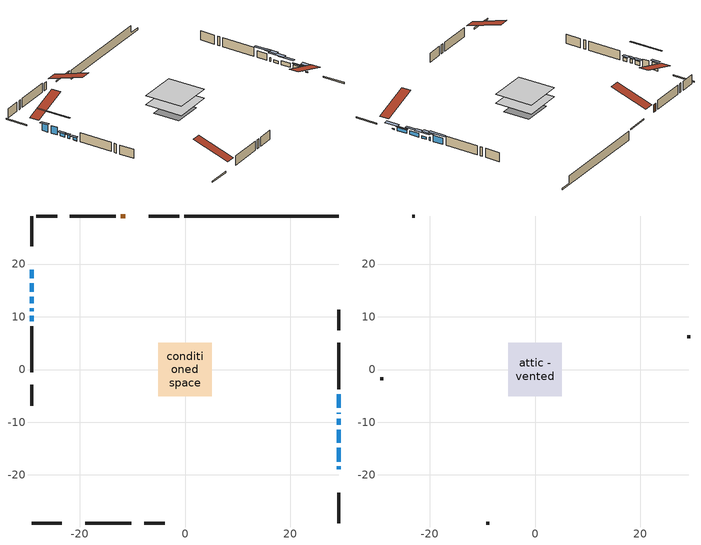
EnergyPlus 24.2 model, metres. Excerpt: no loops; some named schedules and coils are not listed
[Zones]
conditioned space
 floor outside (Floor1 construction): -3.36,-3.36 -3.36,3.36 3.36,3.36 3.36,-3.36 z1.53
 floor adiabatic (AdiabaticFloorConstruction): -5.04,-5.04 -5.04,5.04 5.04,5.04 5.04,-5.04 z1.53
 floor foundation (Slab1 construction): -3.81,-3.51 -3.81,3.51 3.81,3.51 3.81,-3.51 z-0.91
 wall outside (RimJoist1 construction): -1.09,29.1 -6.87,29.1 / -29.1,-29.1 -23.32,-29.1 / -29.1,29.1 -29.1,23.32 / 29.1,-29.1 29.1,-23.32 z1.53:1.83
 wall outside (AdiabaticWallConstruction 1): -11.29,29.1 -12.18,29.1 z1.53:3.56
 wall outside (AdiabaticWallConstruction): 29.1,-18.9 29.1,-18.38 z1.53:1.74; -29.1,18.9 -29.1,17.27 / -29.1,16.34 -29.1,14.72 z1.53:3.56; 29.1,-17.46 29.1,-14.81 / -29.1,10.15 -29.1,9.14 z1.53:2.45; 29.1,-13.89 29.1,-11.45 / -29.1,13.79 -29.1,12.57 / -29.1,11.64 -29.1,11.08 z1.53:2.57; 29.1,-10.52 29.1,-9.32 z1.53:2.14; 29.1,-8.4 29.1,-8.22 z1.53:2.42; 29.1,-7.29 29.1,-4.64 z1.53:3.21
 wall outside (Wall1 construction): -13.11,29.1 -21.86,29.1 / -18.9,-29.1 -10.14,-29.1 / -29.1,8.21 -29.1,-0.54 / 29.1,-3.72 29.1,5.03 z1.53:3.97
 wall outside (Wall3 construction): -24.24,29.1 -28.17,29.1 / -7.76,-29.1 -3.83,-29.1 / -29.1,-2.92 -29.1,-6.85 / 29.1,7.41 29.1,11.34 z1.53:3.97
 wall foundation (FoundationWall1 construction): -0.16,29.1,-0.91 -0.16,29.1,1.53 26.17,29.1,1.53 26.17,29.1,-0.42 29.1,29.1,-0.42 29.1,29.1,-0.91
 window (WindowConstruction 8): 29.1,-18.9 29.1,-18.39 z1.53:1.73
 window (WindowConstruction 7): -29.1,18.9 -29.1,17.27 z1.53:3.56
 window (WindowConstruction 9): 29.1,-17.46 29.1,-14.81 z1.53:2.44
 window (WindowConstruction 10): -29.1,16.34 -29.1,14.72 z1.53:3.56
 window (WindowConstruction): 29.1,-13.89 29.1,-11.45 z1.53:2.57
 window (WindowConstruction 1): 29.1,-10.52 29.1,-9.32 z1.53:2.14
 window (WindowConstruction 2): 29.1,-8.39 29.1,-8.22 z1.53:2.42
 window (WindowConstruction 3): 29.1,-7.29 29.1,-4.65 z1.53:3.21
 window (WindowConstruction 4): -29.1,13.79 -29.1,12.57 z1.53:2.57
 window (WindowConstruction 5): -29.1,11.64 -29.1,11.08 z1.53:2.57
 window (WindowConstruction 6): -29.1,10.15 -29.1,9.14 z1.53:2.44
 door (Door): -11.29,29.1 -12.18,29.1 z1.53:3.56
 ceiling adiabatic (AdiabaticFloorConstruction): 5.04,-5.04 5.04,5.04 -5.04,5.04 -5.04,-5.04 z1.53
attic - vented
 floor to conditioned space (Floor2 construction Reversed): -5.04,-5.04 -5.04,5.04 5.04,5.04 5.04,-5.04 z3.97
 wall outside (Wall2 construction): -22.79,29.1 -23.31,29.1 / -9.22,-29.1 -8.69,-29.1 / -29.1,-1.47 -29.1,-1.99 / 29.1,5.96 29.1,6.49 z1.53:3.97
 roof outside (Roof1 construction): -10.37,29.1,3.97 -10.37,19.36,7.22 -7.8,19.36,7.22 -7.8,29.1,3.97; -19.82,-29.1,3.97 -19.82,-19.36,7.22 -22.39,-19.36,7.22 -22.39,-29.1,3.97; -29.1,19.82,3.97 -19.36,19.82,7.22 -19.36,22.39,7.22 -29.1,22.39,3.97; 29.1,-19.82,3.97 19.36,-19.82,7.22 19.36,-22.39,7.22 29.1,-22.39,3.97
shading: 29.1,-16.86 29.1,-20.42 30.01,-20.42 30.01,-16.86 z3.26; -29.1,16.97 -29.1,19.19 -29.71,19.19 -29.71,16.97 z3.86; 29.1,-14.52 29.1,-17.76 29.4,-17.76 29.4,-14.52 z2.74; -29.1,11.06 -29.1,20 -29.4,20 -29.4,11.06 z7.22; 29.1,-10.54 29.1,-14.8 29.71,-14.8 29.71,-10.54 z3.48; 29.1,-7.8 29.1,-12.04 30.01,-12.04 30.01,-7.8 z3.66; 29.1,-6.7 29.1,-9.91 30.01,-9.91 30.01,-6.7 z3.94; 29.1,-3.73 29.1,-8.2 29.71,-8.2 29.71,-3.73 z4.12; -29.1,12.27 -29.1,14.09 -29.71,14.09 -29.71,12.27 z2.87; -29.1,10.78 -29.1,11.94 -29.71,11.94 -29.71,10.78 z2.87; -29.1,8.84 -29.1,10.45 -29.71,10.45 -29.71,8.84 z2.74
[Building]
Building 1: Terrain=Suburbs
[Site:Location]
Halifax Intl AP_NS: Latitude {deg}=44.88; Longitude {deg}=-63.51; Time Zone {hr}=-4; Elevation {m}=145; Keep Site Location Information=Yes
[Site:GroundTemperature:Shallow]
3.15511, 1.33576, 1.19006, 2.05344, 5.51939, 8.9692, 11.96, 13.8546, 14.0156, 12.4746, 9.56009, 6.2161
[Site:WaterMainsTemperature]
Calculation Method=Schedule; Temperature Schedule=mains temperature schedule
[Material] Roughness=Rough; Thermal Absorptance=0.9
Name | Thickness {m} | Conductivity {W/m-K} | Density {kg/m3} | Specific Heat {J/kg-K} | Solar Absorptance | Visible Absorptance
asphalt or fiberglass shingles | 0.00635 | 0.162714 | 1121.4 | 1465.45 | 0.4 | 0.4
ceiling loosefill ins | 0.254 | 0.0480833 | 16.02 | 1046.75 | 0.7 | 0.7
ceiling stud and cavity | 0.1397 | 0.219769 | 65.682 | 1177.47 | 0.7 | 0.7
concrete 4.0 in. | 0.1016 | 1.803125 | 2242.8 | 837.4 | 0.7 | 0.7
concrete 8.0 in. | 0.2032 | 1.803125 | 2242.8 | 837.4 | 0.7 | 0.7
door material | 0.04445 | 0.053851 | 512.64 | 1214.23 | 0.7 | 0.7
floor covering | 0.0127 | 0.0433444 | 54.468 | 1339.84 | 0.6 | 0.6
floor rigid ins; rim joist rigid ins; wall rigid ins | 0.051816 | 0.029427 | 32.04 | 1214.23 | 0.7 | 0.7
floor rigid ins 1; wall rigid ins 1 | 0.512978 | 0.029427 | 32.04 | 1214.23 | 0.7 | 0.7
floor stud and cavity | 0.1397 | 0.0908587 | 92.3553 | 1139.71 | 0.7 | 0.7
floor stud and cavity 1 | 0.1397 | 1.75129 | 37.0049 | 1207.88 | 0.7 | 0.7
furniture material conditioned space 1 | 0.1524 | 0.115458 | 640.8 | 1214.23 | 0.6 | 0.6
gypsum board | 0.0127 | 0.160291 | 801 | 837.4 | 0.6 | 0.6
osb sheathing 0.5 in. | 0.0127 | 0.115458 | 512.64 | 1214.23 | 0.7 | 0.7
osb sheathing 0.75 in. | 0.01905 | 0.115458 | 512.64 | 1214.23 | 0.7 | 0.7
osb sheathing 2.0 in. | 0.0508 | 0.115458 | 512.64 | 1214.23 | 0.7 | 0.7
rim joist stud and cavity | 0.0508 | 0.0392208 | 125.044 | 1163.47 | 0.6 | 0.6
wall stud and cavity | 0.1397 | 0.195417 | 139.0536 | 1170.24 | 0.7 | 0.7
wall stud and cavity 1 | 0.0889 | 6.9971 | 50.32683 | 1063.81 | 0.6 | 0.6
wall stud and cavity 2 | 0.1397 | 0.234034 | 139.0536 | 1170.24 | 0.7 | 0.7
wall stud and cavity 3 | 0.0889 | 0.380278 | 52.3479 | 1209.89 | 0.7 | 0.7
wall stud and cavity 4 | 0.0889 | 0.391764 | 83.0341 | 1211.67 | 0.7 | 0.7
wood siding | 0.0254 | 0.102417 | 544.68 | 1172.36 | 0.4 | 0.4
wood siding 1 | 0.00254 | 0.102417 | 544.68 | 1172.36 | 0.4 | 0.4
wood siding 2; wood siding 3; wood siding 4 | 0.0254 | 0.102417 | 544.68 | 1172.36 | 0.7 | 0.7
[WindowMaterial:SimpleGlazingSystem]
Name | U-Factor {W/m2-K} | Solar Heat Gain Coefficient
WindowMaterial | 2.99117 | 0.55
WindowMaterial 1 | 2.96903 | 0.62
WindowMaterial 2 | 3.10246 | 0.39
WindowMaterial 3 | 2.915653 | 0.65
WindowMaterial 4 | 2.94348 | 0.59
WindowMaterial 5 | 3.00026 | 0.5
WindowMaterial 6 | 2.961077 | 0.56
WindowMaterial 7 | 2.93212 | 0.63
WindowMaterial 8 | 3.10927 | 0.4
WindowMaterial 9 | 2.94859 | 0.6
[Construction]
AdiabaticFloorConstruction: floor stud and cavity 1, floor rigid ins 1, osb sheathing 0.75 in., floor covering
AdiabaticWallConstruction: wood siding 3, wall rigid ins 1, wall stud and cavity 3, gypsum board
AdiabaticWallConstruction 1: wood siding 4, wall rigid ins 1, wall stud and cavity 3, gypsum board
Door: door material
Floor1 construction: floor stud and cavity, floor rigid ins, osb sheathing 0.75 in., floor covering
Floor2 construction Reversed: gypsum board, ceiling stud and cavity, ceiling loosefill ins
FoundationWall1 construction: concrete 8.0 in.
furniture construction conditioned space 1: furniture material conditioned space 1
PartitionWallConstruction: gypsum board, wall stud and cavity 4, gypsum board
RimJoist1 construction: wood siding 2, rim joist rigid ins, osb sheathing 2.0 in., rim joist stud and cavity
Roof1 construction: asphalt or fiberglass shingles
Slab1 construction: concrete 4.0 in.
Wall1 construction: wood siding, wall rigid ins, osb sheathing 0.5 in., wall stud and cavity, gypsum board
Wall2 construction: wood siding 1, wall stud and cavity 1
Wall3 construction: wood siding, wall rigid ins, osb sheathing 0.5 in., wall stud and cavity 2, gypsum board
WindowConstruction: WindowMaterial
WindowConstruction 1: WindowMaterial 1
WindowConstruction 10; WindowConstruction 7: WindowMaterial 7
WindowConstruction 2: WindowMaterial 2
WindowConstruction 3: WindowMaterial 3
WindowConstruction 4: WindowMaterial 4
WindowConstruction 5: WindowMaterial 5
WindowConstruction 6: WindowMaterial 6
WindowConstruction 8: WindowMaterial 8
WindowConstruction 9: WindowMaterial 9
[Zone] Multiplier=1; Part of Total Floor Area=Yes
Name | Volume {m3}
attic - vented | 53.8551
conditioned space | 390.7
[Space]
Name | Zone | Volume {m3}
attic - vented 1 | attic - vented | 53.8551
conditioned space 1 | conditioned space | 390.7
[ZoneInfiltration:EffectiveLeakageArea]
infil attic - vented 1: Zone or Space=attic - vented 1; Schedule=Always On Discrete; Effective Air Leakage Area {cm2}=3634.03; Stack Coefficient=0.000395409; Wind Coefficient=1.34352e-05
[ZoneMixing]
whole house fan mix: Zone or Space=attic - vented; Schedule=Always On Continuous; Design Flow Rate Calculation Method=Flow/Zone; Design Flow Rate {m3/s}=0; Source Zone or Space=conditioned space
[SurfaceProperty:ExposedFoundationPerimeter]
Slab1: Exposed Perimeter Calculation Method=TotalExposedPerimeter; Total Exposed Perimeter {m}=29.261
[InternalMass] Zone or ZoneList=conditioned space; Space or SpaceList=conditioned space 1
Name | Construction | Surface Area {m2}
furniture mass conditioned space 1 | furniture construction conditioned space 1 | 80.0281
partition wall mass | PartitionWallConstruction | 200.07
[Lights]
interior lighting: Zone or ZoneList or Space or SpaceList=conditioned space 1; Schedule=interior lighting schedule; Design Level Calculation Method=LightingLevel; Lighting Level {W}=343.2; Return Air Fraction=0; Fraction Radiant=0.6; Fraction Visible=0.2; Fraction Replaceable=1
[People]
occupants: Zone or ZoneList or Space or SpaceList=conditioned space 1; Number of People Schedule=occupants schedule; Number of People Calculation Method=People; Number of People=3; Fraction Radiant=0.314171; Sensible Heat Fraction=0.56303; Activity Level Schedule=occupants activity schedule; Carbon Dioxide Generation Rate {m3/s-W}=0; Enable ASHRAE 55 Comfort Warnings=No; Mean Radiant Temperature Calculation Type=EnclosureAveraged
[ElectricEquipment] Zone or ZoneList or Space or SpaceList=conditioned space 1; Design Level Calculation Method=EquipmentLevel
Name | Schedule | Design Level {W} | Fraction Latent | Fraction Radiant | Fraction Lost
clothes dryer | clothes dryer schedule | 140.772 | 0.015 | 0.081 | 0.85
clothes washer | clothes washer schedule | 32.1985 | 0.03 | 0.162 | 0.7
cooking range | cooking range schedule | 215.147 | 0.08 | 0.432 | 0.2
dishwasher | dishwasher schedule | 66.8632 | 0.3 | 0.18 | 0.4
fridge | fridge schedule | 72.9452 | 0 | 0.6 | 0
mech vent bath fan 0 | mech vent bath fan 0 schedule | 50.2 | 0 | 0 | 1
mech vent house fan | mech vent house fan schedule | 19.9167 | 0 | 0 | 0.5
mech vent house fan cfis | mech vent house fan cfis schedule | 0 | 0 | 0 | 0
misc plug loads | misc plug loads schedule | 494.7 | 0.045 | 0.513 | 0.1
whole house fan | Always On Discrete | 0 | 0 | 0 | 1
[OtherEquipment] Zone or ZoneList or Space or SpaceList=conditioned space 1; Design Level Calculation Method=EquipmentLevel
Name | Fuel Type | Schedule | Design Level {W} | Fraction Latent | Fraction Radiant | Fraction Lost
clothes dryer 1 | Electricity | clothes dryer schedule | 0 | 0.015 | 0.081 | 0.85
cooking range 1 | Electricity | cooking range schedule | 0 | 0.08 | 0.432 | 0.2
general water use latent | None | general water use schedule | 62.594 | 1 | 0 | 0
general water use sensible | None | general water use schedule | -61.6891 | 0 | 0.6 | 0
mech vent house fan latent load | None | Always On Discrete | 0 | 1 | 0 | 0
mech vent house fan sensible load | None | Always On Discrete | 0 | 0 | 0 | 0
water heater energy adjustment1 | Electricity | Always On Discrete | 0.01 | 0 | 0 | 1
[ZoneInfiltration:DesignFlowRate] Zone or ZoneList or Space or SpaceList=conditioned space 1; Schedule=Always On Discrete; Design Flow Rate Calculation Method=Flow/Zone; Design Flow Rate {m3/s}=0
infil flow; natural vent flow; whole house fan flow
[ZoneControl:Thermostat]
conditioned space Thermostat: Zone or ZoneList=conditioned space; Control Type Schedule=conditioned space Thermostat Schedule; Control 1=conditioned space temperature setpoint; Temperature Difference Between Cutout And Setpoint {deltaC}=0
[ThermostatSetpoint:DualSetpoint]
conditioned space temperature setpoint: Heating Setpoint Temperature Schedule=heating setpoint; Cooling Setpoint Temperature Schedule=cooling setpoint
[AirLoopHVAC:UnitarySystem] Control Type=Load; Controlling Zone or Thermostat Location=conditioned space; Dehumidification Control Type=None; Availability Schedule=Always On Discrete; Fan Placement=BlowThrough; DX Heating Coil Sizing Ratio=1; Use DOAS DX Cooling Coil=No; Minimum Supply Air Temperature {C}=2; Latent Load Control=SensibleOnlyLoadControl; Cooling Supply Air Flow Rate Method=None; Heating Supply Air Flow Rate Method=SupplyAirFlowRate; Heating Supply Air Flow Rate {m3/s}=0.00141584; No Load Supply Air Flow Rate Method=SupplyAirFlowRate; No Load Supply Air Flow Rate {m3/s}=0; No Load Supply Air Flow Rate Control Set To Low Speed=Yes; Maximum Supply Air Temperature {C}=48.8889; Maximum Outdoor Dry-Bulb Temperature for Supplemental Heater Operation {C}=21; Ancillary On-Cycle Electric Power {W}=0; Ancillary Off-Cycle Electric Power {W}=0
Name | Supply Fan | Supply Air Fan Operating Mode Schedule | Heating Coil
unit heater unitary system | unit heater supply fan | unit heater auto fan schedule | unit heater htg coil
unit heater unitary system 1 | unit heater supply fan 1 | unit heater auto fan schedule 1 | unit heater htg coil 1
[Zone equipment]
conditioned space: electric baseboard, unit heater unitary system, unit heater unitary system 1
[Foundation:Kiva]
Foundation Kiva 1: Initial Indoor Air Temperature {C}=18; Wall Height Above Grade {m}=1.52997; Wall Depth Below Slab {m}=0.2032
[Foundation:Kiva:Settings]
Soil Conductivity {W/m-K}=0.849921; Soil Density {kg/m3}=1842.3; Soil Specific Heat {J/kg-K}=418.7; Ground Solar Absorptivity=0.9; Ground Thermal Absorptivity=0.9; Ground Surface Roughness {m}=0.03; Far-Field Width {m}=40; Deep-Ground Boundary Condition=ZeroFlux; Deep-Ground Depth {m}=40; Minimum Cell Dimension {m}=0.2; Maximum Cell Growth Coefficient=3; Simulation Timestep=Timestep
[Exterior:Lights]
exterior lighting: Schedule=exterior lighting schedule; Design Level {W}=75.6
[EnergyManagementSystem:Sensor] Output:Variable or Output:Meter Index Key=conditioned space
Name | Output:Variable or Output:Meter
conditioned_space_clg_unmet_s | Zone Cooling Setpoint Not Met Time
conditioned_space_htg_unmet_s | Zone Heating Setpoint Not Met Time
fridge_tin_s; tin_s; tin_s_1 | Zone Mean Air Temperature
tout_s | Zone Outdoor Air Drybulb Temperature
win_s | Zone Air Humidity Ratio
[Schedule:Constant]
Name | Hourly Value
Always On Continuous; mech vent house fan schedule; mech vent house fan cfis schedule; Always On Discrete | 1
occupants activity schedule | 117.228
fridge schedule; unit heater auto fan schedule; unit heater auto fan schedule 1 | 0
[Schedule:Week:Daily]
interior lighting schedule Week Rule - Jan1-Jan27: interior lighting schedule day, interior lighting schedule day, interior lighting schedule day, interior lighting schedule day, interior lighting schedule day, interior lighting schedule day, interior lighting schedule day, interior lighting schedule default day, interior lighting schedule default day, interior lighting schedule default day, interior lighting schedule default day, interior lighting schedule default day
interior lighting schedule Week Rule - Jan28-Feb3: interior lighting schedule day, interior lighting schedule day, interior lighting schedule day, interior lighting schedule day, interior lighting schedule day 1, interior lighting schedule day 1, interior lighting schedule day 1, interior lighting schedule default day, interior lighting schedule default day, interior lighting schedule default day, interior lighting schedule default day, interior lighting schedule default day
interior lighting schedule Week Rule - Feb4-Feb24: interior lighting schedule day 1, interior lighting schedule day 1, interior lighting schedule day 1, interior lighting schedule day 1, interior lighting schedule day 1, interior lighting schedule day 1, interior lighting schedule day 1, interior lighting schedule default day, interior lighting schedule default day, interior lighting schedule default day, interior lighting schedule default day, interior lighting schedule default day
interior lighting schedule Week Rule - Feb25-Mar3: interior lighting schedule day 1, interior lighting schedule day 1, interior lighting schedule day 1, interior lighting schedule day 1, interior lighting schedule day 2, interior lighting schedule day 2, interior lighting schedule day 2, interior lighting schedule default day, interior lighting schedule default day, interior lighting schedule default day, interior lighting schedule default day, interior lighting schedule default day
interior lighting schedule Week Rule - Mar4-Mar31: interior lighting schedule day 2, interior lighting schedule day 2, interior lighting schedule day 2, interior lighting schedule day 2, interior lighting schedule day 2, interior lighting schedule day 2, interior lighting schedule day 2, interior lighting schedule default day, interior lighting schedule default day, interior lighting schedule default day, interior lighting schedule default day, interior lighting schedule default day
interior lighting schedule Week Rule - Apr1-Apr28: interior lighting schedule day 3, interior lighting schedule day 3, interior lighting schedule day 3, interior lighting schedule day 3, interior lighting schedule day 3, interior lighting schedule day 3, interior lighting schedule day 3, interior lighting schedule default day, interior lighting schedule default day, interior lighting schedule default day, interior lighting schedule default day, interior lighting schedule default day
interior lighting schedule Week Rule - Apr29-May5: interior lighting schedule day 3, interior lighting schedule day 3, interior lighting schedule day 4, interior lighting schedule day 4, interior lighting schedule day 4, interior lighting schedule day 4, interior lighting schedule day 4, interior lighting schedule default day, interior lighting schedule default day, interior lighting schedule default day, interior lighting schedule default day, interior lighting schedule default day
interior lighting schedule Week Rule - May6-May26: interior lighting schedule day 4, interior lighting schedule day 4, interior lighting schedule day 4, interior lighting schedule day 4, interior lighting schedule day 4, interior lighting schedule day 4, interior lighting schedule day 4, interior lighting schedule default day, interior lighting schedule default day, interior lighting schedule default day, interior lighting schedule default day, interior lighting schedule default day
interior lighting schedule Week Rule - May27-Jun2: interior lighting schedule day 4, interior lighting schedule day 4, interior lighting schedule day 4, interior lighting schedule day 4, interior lighting schedule day 4, interior lighting schedule day 5, interior lighting schedule day 5, interior lighting schedule default day, interior lighting schedule default day, interior lighting schedule default day, interior lighting schedule default day, interior lighting schedule default day
interior lighting schedule Week Rule - Jun3-Jun30: interior lighting schedule day 5, interior lighting schedule day 5, interior lighting schedule day 5, interior lighting schedule day 5, interior lighting schedule day 5, interior lighting schedule day 5, interior lighting schedule day 5, interior lighting schedule default day, interior lighting schedule default day, interior lighting schedule default day, interior lighting schedule default day, interior lighting schedule default day
interior lighting schedule Week Rule - Jul1-Jul28: interior lighting schedule day 6, interior lighting schedule day 6, interior lighting schedule day 6, interior lighting schedule day 6, interior lighting schedule day 6, interior lighting schedule day 6, interior lighting schedule day 6, interior lighting schedule default day, interior lighting schedule default day, interior lighting schedule default day, interior lighting schedule default day, interior lighting schedule default day
interior lighting schedule Week Rule - Jul29-Aug4: interior lighting schedule day 6, interior lighting schedule day 6, interior lighting schedule day 6, interior lighting schedule day 7, interior lighting schedule day 7, interior lighting schedule day 7, interior lighting schedule day 7, interior lighting schedule default day, interior lighting schedule default day, interior lighting schedule default day, interior lighting schedule default day, interior lighting schedule default day
interior lighting schedule Week Rule - Aug5-Aug25: interior lighting schedule day 7, interior lighting schedule day 7, interior lighting schedule day 7, interior lighting schedule day 7, interior lighting schedule day 7, interior lighting schedule day 7, interior lighting schedule day 7, interior lighting schedule default day, interior lighting schedule default day, interior lighting schedule default day, interior lighting schedule default day, interior lighting schedule default day
interior lighting schedule Week Rule - Aug26-Sep1: interior lighting schedule day 7, interior lighting schedule day 7, interior lighting schedule day 7, interior lighting schedule day 7, interior lighting schedule day 7, interior lighting schedule day 7, interior lighting schedule day 8, interior lighting schedule default day, interior lighting schedule default day, interior lighting schedule default day, interior lighting schedule default day, interior lighting schedule default day
interior lighting schedule Week Rule - Sep2-Sep29: interior lighting schedule day 8, interior lighting schedule day 8, interior lighting schedule day 8, interior lighting schedule day 8, interior lighting schedule day 8, interior lighting schedule day 8, interior lighting schedule day 8, interior lighting schedule default day, interior lighting schedule default day, interior lighting schedule default day, interior lighting schedule default day, interior lighting schedule default day
interior lighting schedule Week Rule - Sep30-Oct6: interior lighting schedule day 8, interior lighting schedule day 9, interior lighting schedule day 9, interior lighting schedule day 9, interior lighting schedule day 9, interior lighting schedule day 9, interior lighting schedule day 9, interior lighting schedule default day, interior lighting schedule default day, interior lighting schedule default day, interior lighting schedule default day, interior lighting schedule default day
interior lighting schedule Week Rule - Oct7-Oct27: interior lighting schedule day 9, interior lighting schedule day 9, interior lighting schedule day 9, interior lighting schedule day 9, interior lighting schedule day 9, interior lighting schedule day 9, interior lighting schedule day 9, interior lighting schedule default day, interior lighting schedule default day, interior lighting schedule default day, interior lighting schedule default day, interior lighting schedule default day
interior lighting schedule Week Rule - Oct28-Nov3: interior lighting schedule day 9, interior lighting schedule day 9, interior lighting schedule day 9, interior lighting schedule day 9, interior lighting schedule day 10, interior lighting schedule day 10, interior lighting schedule day 10, interior lighting schedule default day, interior lighting schedule default day, interior lighting schedule default day, interior lighting schedule default day, interior lighting schedule default day
interior lighting schedule Week Rule - Nov4-Nov24: interior lighting schedule day 10, interior lighting schedule day 10, interior lighting schedule day 10, interior lighting schedule day 10, interior lighting schedule day 10, interior lighting schedule day 10, interior lighting schedule day 10, interior lighting schedule default day, interior lighting schedule default day, interior lighting schedule default day, interior lighting schedule default day, interior lighting schedule default day
interior lighting schedule Week Rule - Nov25-Dec1: interior lighting schedule day 10, interior lighting schedule day 10, interior lighting schedule day 10, interior lighting schedule day 10, interior lighting schedule day 10, interior lighting schedule day 10, interior lighting schedule day 11, interior lighting schedule default day, interior lighting schedule default day, interior lighting schedule default day, interior lighting schedule default day, interior lighting schedule default day
interior lighting schedule Week Rule - Dec2-Dec31: interior lighting schedule day 11, interior lighting schedule day 11, interior lighting schedule day 11, interior lighting schedule day 11, interior lighting schedule day 11, interior lighting schedule day 11, interior lighting schedule day 11, interior lighting schedule default day, interior lighting schedule default day, interior lighting schedule default day, interior lighting schedule default day, interior lighting schedule default day
occupants schedule Week Rule - Jan1-Dec31: occupants schedule day, occupants schedule day, occupants schedule day, occupants schedule day, occupants schedule day, occupants schedule day, occupants schedule day, occupants schedule default day, occupants schedule default day, occupants schedule default day, occupants schedule default day, occupants schedule default day
clothes dryer schedule Week Rule - Jan1-Dec31: clothes dryer schedule day, clothes dryer schedule day, clothes dryer schedule day, clothes dryer schedule day, clothes dryer schedule day, clothes dryer schedule day, clothes dryer schedule day, clothes dryer schedule default day, clothes dryer schedule default day, clothes dryer schedule default day, clothes dryer schedule default day, clothes dryer schedule default day
clothes washer schedule Week Rule - Jan1-Dec31: clothes washer schedule day, clothes washer schedule day, clothes washer schedule day, clothes washer schedule day, clothes washer schedule day, clothes washer schedule day, clothes washer schedule day, clothes washer schedule default day, clothes washer schedule default day, clothes washer schedule default day, clothes washer schedule default day, clothes washer schedule default day
cooking range schedule Week Rule - Jan1-Dec31: cooking range schedule day, cooking range schedule day, cooking range schedule day, cooking range schedule day, cooking range schedule day, cooking range schedule day, cooking range schedule day, cooking range schedule default day, cooking range schedule default day, cooking range schedule default day, cooking range schedule default day, cooking range schedule default day
dishwasher schedule Week Rule - Jan1-Dec31: dishwasher schedule day, dishwasher schedule day, dishwasher schedule day, dishwasher schedule day, dishwasher schedule day, dishwasher schedule day, dishwasher schedule day, dishwasher schedule default day, dishwasher schedule default day, dishwasher schedule default day, dishwasher schedule default day, dishwasher schedule default day
mech vent bath fan 0 schedule Week Rule - Jan1-Dec31: mech vent bath fan 0 schedule day, mech vent bath fan 0 schedule day, mech vent bath fan 0 schedule day, mech vent bath fan 0 schedule day, mech vent bath fan 0 schedule day, mech vent bath fan 0 schedule day, mech vent bath fan 0 schedule day, mech vent bath fan 0 schedule default day, mech vent bath fan 0 schedule default day, mech vent bath fan 0 schedule default day, mech vent bath fan 0 schedule default day, mech vent bath fan 0 schedule default day
misc plug loads schedule Week Rule - Jan1-Dec31: misc plug loads schedule day, misc plug loads schedule day, misc plug loads schedule day, misc plug loads schedule day, misc plug loads schedule day, misc plug loads schedule day, misc plug loads schedule day, misc plug loads schedule default day, misc plug loads schedule default day, misc plug loads schedule default day, misc plug loads schedule default day, misc plug loads schedule default day
general water use schedule Week Rule - Jan1-Dec31: general water use schedule day, general water use schedule day, general water use schedule day, general water use schedule day, general water use schedule day, general water use schedule day, general water use schedule day, general water use schedule default day, general water use schedule default day, general water use schedule default day, general water use schedule default day, general water use schedule default day
exterior lighting schedule Week Rule - Jan1-Jan27: exterior lighting schedule day, exterior lighting schedule day, exterior lighting schedule day, exterior lighting schedule day, exterior lighting schedule day, exterior lighting schedule day, exterior lighting schedule day, exterior lighting schedule default day, exterior lighting schedule default day, exterior lighting schedule default day, exterior lighting schedule default day, exterior lighting schedule default day
exterior lighting schedule Week Rule - Jan28-Feb3: exterior lighting schedule day, exterior lighting schedule day, exterior lighting schedule day, exterior lighting schedule day, exterior lighting schedule day 1, exterior lighting schedule day 1, exterior lighting schedule day 1, exterior lighting schedule default day, exterior lighting schedule default day, exterior lighting schedule default day, exterior lighting schedule default day, exterior lighting schedule default day
exterior lighting schedule Week Rule - Feb4-Feb24: exterior lighting schedule day 1, exterior lighting schedule day 1, exterior lighting schedule day 1, exterior lighting schedule day 1, exterior lighting schedule day 1, exterior lighting schedule day 1, exterior lighting schedule day 1, exterior lighting schedule default day, exterior lighting schedule default day, exterior lighting schedule default day, exterior lighting schedule default day, exterior lighting schedule default day
exterior lighting schedule Week Rule - Feb25-Mar3: exterior lighting schedule day 1, exterior lighting schedule day 1, exterior lighting schedule day 1, exterior lighting schedule day 1, exterior lighting schedule day 2, exterior lighting schedule day 2, exterior lighting schedule day 2, exterior lighting schedule default day, exterior lighting schedule default day, exterior lighting schedule default day, exterior lighting schedule default day, exterior lighting schedule default day
exterior lighting schedule Week Rule - Mar4-Mar31: exterior lighting schedule day 2, exterior lighting schedule day 2, exterior lighting schedule day 2, exterior lighting schedule day 2, exterior lighting schedule day 2, exterior lighting schedule day 2, exterior lighting schedule day 2, exterior lighting schedule default day, exterior lighting schedule default day, exterior lighting schedule default day, exterior lighting schedule default day, exterior lighting schedule default day
exterior lighting schedule Week Rule - Apr1-Apr28: exterior lighting schedule day 3, exterior lighting schedule day 3, exterior lighting schedule day 3, exterior lighting schedule day 3, exterior lighting schedule day 3, exterior lighting schedule day 3, exterior lighting schedule day 3, exterior lighting schedule default day, exterior lighting schedule default day, exterior lighting schedule default day, exterior lighting schedule default day, exterior lighting schedule default day
exterior lighting schedule Week Rule - Apr29-May5: exterior lighting schedule day 3, exterior lighting schedule day 3, exterior lighting schedule day 4, exterior lighting schedule day 4, exterior lighting schedule day 4, exterior lighting schedule day 4, exterior lighting schedule day 4, exterior lighting schedule default day, exterior lighting schedule default day, exterior lighting schedule default day, exterior lighting schedule default day, exterior lighting schedule default day
exterior lighting schedule Week Rule - May6-May26: exterior lighting schedule day 4, exterior lighting schedule day 4, exterior lighting schedule day 4, exterior lighting schedule day 4, exterior lighting schedule day 4, exterior lighting schedule day 4, exterior lighting schedule day 4, exterior lighting schedule default day, exterior lighting schedule default day, exterior lighting schedule default day, exterior lighting schedule default day, exterior lighting schedule default day
exterior lighting schedule Week Rule - May27-Jun2: exterior lighting schedule day 4, exterior lighting schedule day 4, exterior lighting schedule day 4, exterior lighting schedule day 4, exterior lighting schedule day 4, exterior lighting schedule day 5, exterior lighting schedule day 5, exterior lighting schedule default day, exterior lighting schedule default day, exterior lighting schedule default day, exterior lighting schedule default day, exterior lighting schedule default day
exterior lighting schedule Week Rule - Jun3-Jun30: exterior lighting schedule day 5, exterior lighting schedule day 5, exterior lighting schedule day 5, exterior lighting schedule day 5, exterior lighting schedule day 5, exterior lighting schedule day 5, exterior lighting schedule day 5, exterior lighting schedule default day, exterior lighting schedule default day, exterior lighting schedule default day, exterior lighting schedule default day, exterior lighting schedule default day
exterior lighting schedule Week Rule - Jul1-Jul28: exterior lighting schedule day 6, exterior lighting schedule day 6, exterior lighting schedule day 6, exterior lighting schedule day 6, exterior lighting schedule day 6, exterior lighting schedule day 6, exterior lighting schedule day 6, exterior lighting schedule default day, exterior lighting schedule default day, exterior lighting schedule default day, exterior lighting schedule default day, exterior lighting schedule default day
exterior lighting schedule Week Rule - Jul29-Aug4: exterior lighting schedule day 6, exterior lighting schedule day 6, exterior lighting schedule day 6, exterior lighting schedule day 7, exterior lighting schedule day 7, exterior lighting schedule day 7, exterior lighting schedule day 7, exterior lighting schedule default day, exterior lighting schedule default day, exterior lighting schedule default day, exterior lighting schedule default day, exterior lighting schedule default day
exterior lighting schedule Week Rule - Aug5-Aug25: exterior lighting schedule day 7, exterior lighting schedule day 7, exterior lighting schedule day 7, exterior lighting schedule day 7, exterior lighting schedule day 7, exterior lighting schedule day 7, exterior lighting schedule day 7, exterior lighting schedule default day, exterior lighting schedule default day, exterior lighting schedule default day, exterior lighting schedule default day, exterior lighting schedule default day
exterior lighting schedule Week Rule - Aug26-Sep1: exterior lighting schedule day 7, exterior lighting schedule day 7, exterior lighting schedule day 7, exterior lighting schedule day 7, exterior lighting schedule day 7, exterior lighting schedule day 7, exterior lighting schedule day 8, exterior lighting schedule default day, exterior lighting schedule default day, exterior lighting schedule default day, exterior lighting schedule default day, exterior lighting schedule default day
exterior lighting schedule Week Rule - Sep2-Sep29: exterior lighting schedule day 8, exterior lighting schedule day 8, exterior lighting schedule day 8, exterior lighting schedule day 8, exterior lighting schedule day 8, exterior lighting schedule day 8, exterior lighting schedule day 8, exterior lighting schedule default day, exterior lighting schedule default day, exterior lighting schedule default day, exterior lighting schedule default day, exterior lighting schedule default day
[Schedule:Year]
interior lighting schedule: interior lighting schedule Week Rule - Jan1-Jan27, 1, 1, 1, 27, interior lighting schedule Week Rule - Jan28-Feb3, 1, 28, 2, 3, interior lighting schedule Week Rule - Feb4-Feb24, 2, 4, 2, 24, interior lighting schedule Week Rule - Feb25-Mar3, 2, 25, 3, 3, interior lighting schedule Week Rule - Mar4-Mar31, 3, 4, 3, 31, interior lighting schedule Week Rule - Apr1-Apr28, 4, 1, 4, 28, interior lighting schedule Week Rule - Apr29-May5, 4, 29, 5, 5, interior lighting schedule Week Rule - May6-May26, 5, 6, 5, 26, interior lighting schedule Week Rule - May27-Jun2, 5, 27, 6, 2, interior lighting schedule Week Rule - Jun3-Jun30, 6, 3, 6, 30, interior lighting schedule Week Rule - Jul1-Jul28, 7, 1, 7, 28, interior lighting schedule Week Rule - Jul29-Aug4, 7, 29, 8, 4, interior lighting schedule Week Rule - Aug5-Aug25, 8, 5, 8, 25, interior lighting schedule Week Rule - Aug26-Sep1, 8, 26, 9, 1, interior lighting schedule Week Rule - Sep2-Sep29, 9, 2, 9, 29, interior lighting schedule Week Rule - Sep30-Oct6, 9, 30, 10, 6, interior lighting schedule Week Rule - Oct7-Oct27, 10, 7, 10, 27, interior lighting schedule Week Rule - Oct28-Nov3, 10, 28, 11, 3, interior lighting schedule Week Rule - Nov4-Nov24, 11, 4, 11, 24, interior lighting schedule Week Rule - Nov25-Dec1, 11, 25, 12, 1, interior lighting schedule Week Rule - Dec2-Dec31, 12, 2, 12, 31
occupants schedule: occupants schedule Week Rule - Jan1-Dec31, 1, 1, 12, 31
clothes dryer schedule: clothes dryer schedule Week Rule - Jan1-Dec31, 1, 1, 12, 31
clothes washer schedule: clothes washer schedule Week Rule - Jan1-Dec31, 1, 1, 12, 31
cooking range schedule: cooking range schedule Week Rule - Jan1-Dec31, 1, 1, 12, 31
dishwasher schedule: dishwasher schedule Week Rule - Jan1-Dec31, 1, 1, 12, 31
mech vent bath fan 0 schedule: mech vent bath fan 0 schedule Week Rule - Jan1-Dec31, 1, 1, 12, 31
misc plug loads schedule: misc plug loads schedule Week Rule - Jan1-Dec31, 1, 1, 12, 31
general water use schedule: general water use schedule Week Rule - Jan1-Dec31, 1, 1, 12, 31
exterior lighting schedule: exterior lighting schedule Week Rule - Jan1-Jan27, 1, 1, 1, 27, exterior lighting schedule Week Rule - Jan28-Feb3, 1, 28, 2, 3, exterior lighting schedule Week Rule - Feb4-Feb24, 2, 4, 2, 24, exterior lighting schedule Week Rule - Feb25-Mar3, 2, 25, 3, 3, exterior lighting schedule Week Rule - Mar4-Mar31, 3, 4, 3, 31, exterior lighting schedule Week Rule - Apr1-Apr28, 4, 1, 4, 28, exterior lighting schedule Week Rule - Apr29-May5, 4, 29, 5, 5, exterior lighting schedule Week Rule - May6-May26, 5, 6, 5, 26, exterior lighting schedule Week Rule - May27-Jun2, 5, 27, 6, 2, exterior lighting schedule Week Rule - Jun3-Jun30, 6, 3, 6, 30, exterior lighting schedule Week Rule - Jul1-Jul28, 7, 1, 7, 28, exterior lighting schedule Week Rule - Jul29-Aug4, 7, 29, 8, 4, exterior lighting schedule Week Rule - Aug5-Aug25, 8, 5, 8, 25, exterior lighting schedule Week Rule - Aug26-Sep1, 8, 26, 9, 1, exterior lighting schedule Week Rule - Sep2-Sep29, 9, 2, 9, 29, exterior lighting schedule Week Rule - Sep30-Oct6, 9, 30, 10, 6, exterior lighting schedule Week Rule - Oct7-Oct27, 10, 7, 10, 27, exterior lighting schedule Week Rule - Oct28-Nov3, 10, 28, 11, 3, exterior lighting schedule Week Rule - Nov4-Nov24, 11, 4, 11, 24, exterior lighting schedule Week Rule - Nov25-Dec1, 11, 25, 12, 1, exterior lighting schedule Week Rule - Dec2-Dec31, 12, 2, 12, 31
[Schedule:Compact]
conditioned space Thermostat Schedule: Through: 12/31, For: AllDays, Until: 24:00, 4
mains temperature schedule: Through: 01/01, For: AllDays, Until: 24:00, 7.41, Through: 01/02, For: AllDays, Until: 24:00, 7.34833, Through: 01/03, For: AllDays, Until: 24:00, 7.28778, Through: 01/04, For: AllDays, Until: 24:00, 7.22889, Through: 01/05, For: AllDays, Until: 24:00, 7.17056, Through: 01/06, For: AllDays, Until: 24:00, 7.11333, Through: 01/07, For: AllDays, Until: 24:00, 7.05722, Through: 01/08, For: AllDays, Until: 24:00, 7.00167, Through: 01/09, For: AllDays, Until: 24:00, 6.94778, Through: 01/10, For: AllDays, Until: 24:00, 6.895, Through: 01/11, For: AllDays, Until: 24:00, 6.84333, Through: 01/12, For: AllDays, Until: 24:00, 6.79278, Through: 01/13, For: AllDays, Until: 24:00, 6.74389, Through: 01/14, For: AllDays, Until: 24:00, 6.69556, Through: 01/15, For: AllDays, Until: 24:00, 6.64889, Through: 01/16, For: AllDays, Until: 24:00, 6.60278, Through: 01/17, For: AllDays, Until: 24:00, 6.55833, Through: 01/18, For: AllDays, Until: 24:00, 6.515, Through: 01/19, For: AllDays, Until: 24:00, 6.47333, Through: 01/20, For: AllDays, Until: 24:00, 6.43278, Through: 01/21, For: AllDays, Until: 24:00, 6.39333, Through: 01/22, For: AllDays, Until: 24:00, 6.355, Through: 01/23, For: AllDays, Until: 24:00, 6.31833, Through: 01/24, For: AllDays, Until: 24:00, 6.28278, Through: 01/25, For: AllDays, Until: 24:00, 6.24889, Through: 01/26, For: AllDays, Until: 24:00, 6.21611, Through: 01/27, For: AllDays, Until: 24:00, 6.18444, Through: 01/28, For: AllDays, Until: 24:00, 6.15444, Through: 01/29, For: AllDays, Until: 24:00, 6.12556, Through: 01/30, For: AllDays, Until: 24:00, 6.09833, Through: 01/31, For: AllDays, Until: 24:00, 6.07222, Through: 02/01, For: AllDays, Until: 24:00, 6.04778, Through: 02/02, For: AllDays, Until: 24:00, 6.02444, Through: 02/03, For: AllDays, Until: 24:00, 6.00278, Through: 02/04, For: AllDays, Until: 24:00, 5.98222, Through: 02/05, For: AllDays, Until: 24:00, 5.96333, Through: 02/06, For: AllDays, Until: 24:00, 5.94556, Through: 02/07, For: AllDays, Until: 24:00, 5.92944, Through: 02/08, For: AllDays, Until: 24:00, 5.915, Through: 02/09, For: AllDays, Until: 24:00, 5.90167, Through: 02/10, For: AllDays, Until: 24:00, 5.89, Through: 02/11, For: AllDays, Until: 24:00, 5.87944, Through: 02/12, For: AllDays, Until: 24:00, 5.87056, Through: 02/13, For: AllDays, Until: 24:00, 5.86333, Through: 02/14, For: AllDays, Until: 24:00, 5.85722, Through: 02/15, For: AllDays, Until: 24:00, 5.85278, Through: 02/16, For: AllDays, Until: 24:00, 5.84944, Through: 02/17, For: AllDays, Until: 24:00, 5.84833, Through: 02/18, For: AllDays, Until: 24:00, 5.84778, Through: 02/19, For: AllDays, Until: 24:00, 5.84944, Through: 02/20, For: AllDays, Until: 24:00, 5.85167, Through: 02/21, For: AllDays, Until: 24:00, 5.85611, Through: 02/22, For: AllDays, Until: 24:00, 5.86167, Through: 02/23, For: AllDays, Until: 24:00, 5.86889, Through: 02/24, For: AllDays, Until: 24:00, 5.87722, Through: 02/25, For: AllDays, Until: 24:00, 5.88722, Through: 02/26, For: AllDays, Until: 24:00, 5.89889, Through: 02/27, For: AllDays, Until: 24:00, 5.91167, Through: 02/28, For: AllDays, Until: 24:00, 5.92611, Through: 03/01, For: AllDays, Until: 24:00, 5.94222, Through: 03/02, For: AllDays, Until: 24:00, 5.95944, Through: 03/03, For: AllDays, Until: 24:00, 5.97778, Through: 03/04, For: AllDays, Until: 24:00, 5.99778, Through: 03/05, For: AllDays, Until: 24:00, 6.01944, Through: 03/06, For: AllDays, Until: 24:00, 6.04222, Through: 03/07, For: AllDays, Until: 24:00, 6.06667, Through: 03/08, For: AllDays, Until: 24:00, 6.09222, Through: 03/09, For: AllDays, Until: 24:00, 6.11944, Through: 03/10, For: AllDays, Until: 24:00, 6.14778, Through: 03/11, For: AllDays, Until: 24:00, 6.17722, Through: 03/12, For: AllDays, Until: 24:00, 6.20833, Through: 03/13, For: AllDays, Until: 24:00, 6.24111, Through: 03/14, For: AllDays, Until: 24:00, 6.275, Through: 03/15, For: AllDays, Until: 24:00, 6.31, Through: 03/16, For: AllDays, Until: 24:00, 6.34667, Through: 03/17, For: AllDays, Until: 24:00, 6.38444, Through: 03/18, For: AllDays, Until: 24:00, 6.42333, Through: 03/19, For: AllDays, Until: 24:00, 6.46389, Through: 03/20, For: AllDays, Until: 24:00, 6.50556, Through: 03/21, For: AllDays, Until: 24:00, 6.54833, Through: 03/22, For: AllDays, Until: 24:00, 6.59278, Through: 03/23, For: AllDays, Until: 24:00, 6.63833, Through: 03/24, For: AllDays, Until: 24:00, 6.685, Through: 03/25, For: AllDays, Until: 24:00, 6.73278, Through: 03/26, For: AllDays, Until: 24:00, 6.78167, Through: 03/27, For: AllDays, Until: 24:00, 6.83167, Through: 03/28, For: AllDays, Until: 24:00, 6.88333, Through: 03/29, For: AllDays, Until: 24:00, 6.93611, Through: 03/30, For: AllDays, Until: 24:00, 6.98944, Through: 03/31, For: AllDays, Until: 24:00, 7.04444, Through: 04/01, For: AllDays, Until: 24:00, 7.1, Through: 04/02, For: AllDays, Until: 24:00, 7.15722, Through: 04/03, For: AllDays, Until: 24:00, 7.21556, Through: 04/04, For: AllDays, Until: 24:00, 7.27444, Through: 04/05, For: AllDays, Until: 24:00, 7.33444, Through: 04/06, For: AllDays, Until: 24:00, 7.39556, Through: 04/07, For: AllDays, Until: 24:00, 7.45778, Through: 04/08, For: AllDays, Until: 24:00, 7.52111, Through: 04/09, For: AllDays, Until: 24:00, 7.585, Through: 04/10, For: AllDays, Until: 24:00, 7.65, Through: 04/11, For: AllDays, Until: 24:00, 7.71611, Through: 04/12, For: AllDays, Until: 24:00, 7.78333, Through: 04/13, For: AllDays, Until: 24:00, 7.85111, Through: 04/14, For: AllDays, Until: 24:00, 7.91944, Through: 04/15, For: AllDays, Until: 24:00, 7.98889, Through: 04/16, For: AllDays, Until: 24:00, 8.05944, Through: 04/17, For: AllDays, Until: 24:00, 8.13056, Through: 04/18, For: AllDays, Until: 24:00, 8.20222, Through: 04/19, For: AllDays, Until: 24:00, 8.275, Through: 04/20, For: AllDays, Until: 24:00, 8.34833, Through: 04/21, For: AllDays, Until: 24:00, 8.42222, Through: 04/22, For: AllDays, Until: 24:00, 8.49722, Through: 04/23, For: AllDays, Until: 24:00, 8.57278, Through: 04/24, For: AllDays, Until: 24:00, 8.64889, Through: 04/25, For: AllDays, Until: 24:00, 8.72556, Through: 04/26, For: AllDays, Until: 24:00, 8.80278, Through: 04/27, For: AllDays, Until: 24:00, 8.88111, Through: 04/28, For: AllDays, Until: 24:00, 8.95944, Through: 04/29, For: AllDays, Until: 24:00, 9.03833, Through: 04/30, For: AllDays, Until: 24:00, 9.11778, Through: 05/01, For: AllDays, Until: 24:00, 9.19778, Through: 05/02, For: AllDays, Until: 24:00, 9.27833, Through: 05/03, For: AllDays, Until: 24:00, 9.35944, Through: 05/04, For: AllDays, Until: 24:00, 9.44056, Through: 05/05, For: AllDays, Until: 24:00, 9.52278, Through: 05/06, For: AllDays, Until: 24:00, 9.60444, Through: 05/07, For: AllDays, Until: 24:00, 9.68722, Through: 05/08, For: AllDays, Until: 24:00, 9.77, Through: 05/09, For: AllDays, Until: 24:00, 9.85278, Through: 05/10, For: AllDays, Until: 24:00, 9.93611, Through: 05/11, For: AllDays, Until: 24:00, 10.02, Through: 05/12, For: AllDays, Until: 24:00, 10.1039, Through: 05/13, For: AllDays, Until: 24:00, 10.1878, Through: 05/14, For: AllDays, Until: 24:00, 10.2722, Through: 05/15, For: AllDays, Until: 24:00, 10.3561, Through: 05/16, For: AllDays, Until: 24:00, 10.4406, Through: 05/17, For: AllDays, Until: 24:00, 10.5256, Through: 05/18, For: AllDays, Until: 24:00, 10.61, Through: 05/19, For: AllDays, Until: 24:00, 10.6944, Through: 05/20, For: AllDays, Until: 24:00, 10.7794, Through: 05/21, For: AllDays, Until: 24:00, 10.8639, Through: 05/22, For: AllDays, Until: 24:00, 10.9489, Through: 05/23, For: AllDays, Until: 24:00, 11.0333, Through: 05/24, For: AllDays, Until: 24:00, 11.1178, Through: 05/25, For: AllDays, Until: 24:00, 11.2022, Through: 05/26, For: AllDays, Until: 24:00, 11.2867, Through: 05/27, For: AllDays, Until: 24:00, 11.3711, Through: 05/28, For: AllDays, Until: 24:00, 11.455, Through: 05/29, For: AllDays, Until: 24:00, 11.5389, Through: 05/30, For: AllDays, Until: 24:00, 11.6222, Through: 05/31, For: AllDays, Until: 24:00, 11.7056, Through: 06/01, For: AllDays, Until: 24:00, 11.7883, Through: 06/02, For: AllDays, Until: 24:00, 11.8711, Through: 06/03, For: AllDays, Until: 24:00, 11.9539, Through: 06/04, For: AllDays, Until: 24:00, 12.0356, Through: 06/05, For: AllDays, Until: 24:00, 12.1172, Through: 06/06, For: AllDays, Until: 24:00, 12.1989, Through: 06/07, For: AllDays, Until: 24:00, 12.2794, Through: 06/08, For: AllDays, Until: 24:00, 12.36, Through: 06/09, For: AllDays, Until: 24:00, 12.44, Through: 06/10, For: AllDays, Until: 24:00, 12.5194, Through: 06/11, For: AllDays, Until: 24:00, 12.5983, Through: 06/12, For: AllDays, Until: 24:00, 12.6767, Through: 06/13, For: AllDays, Until: 24:00, 12.7544, Through: 06/14, For: AllDays, Until: 24:00, 12.8317, Through: 06/15, For: AllDays, Until: 24:00, 12.9083, Through: 06/16, For: AllDays, Until: 24:00, 12.9844, Through: 06/17, For: AllDays, Until: 24:00, 13.0594, Through: 06/18, For: AllDays, Until: 24:00, 13.1344, Through: 06/19, For: AllDays, Until: 24:00, 13.2083, Through: 06/20, For: AllDays, Until: 24:00, 13.2811, Through: 06/21, For: AllDays, Until: 24:00, 13.3539, Through: 06/22, For: AllDays, Until: 24:00, 13.4256, Through: 06/23, For: AllDays, Until: 24:00, 13.4967, Through: 06/24, For: AllDays, Until: 24:00, 13.5667, Through: 06/25, For: AllDays, Until: 24:00, 13.6361, Through: 06/26, For: AllDays, Until: 24:00, 13.7044, Through: 06/27, For: AllDays, Until: 24:00, 13.7717, Through: 06/28, For: AllDays, Until: 24:00, 13.8389, Through: 06/29, For: AllDays, Until: 24:00, 13.9044, Through: 06/30, For: AllDays, Until: 24:00, 13.9694, Through: 07/01, For: AllDays, Until: 24:00, 14.0333, Through: 07/02, For: AllDays, Until: 24:00, 14.0961, Through: 07/03, For: AllDays, Until: 24:00, 14.1583, Through: 07/04, For: AllDays, Until: 24:00, 14.2189, Through: 07/05, For: AllDays, Until: 24:00, 14.2789, Through: 07/06, For: AllDays, Until: 24:00, 14.3378, Through: 07/07, For: AllDays, Until: 24:00, 14.3956, Through: 07/08, For: AllDays, Until: 24:00, 14.4522, Through: 07/09, For: AllDays, Until: 24:00, 14.5083, Through: 07/10, For: AllDays, Until: 24:00, 14.5628, Through: 07/11, For: AllDays, Until: 24:00, 14.6161, Through: 07/12, For: AllDays, Until: 24:00, 14.6683, Through: 07/13, For: AllDays, Until: 24:00, 14.7194, Through: 07/14, For: AllDays, Until: 24:00, 14.7694, Through: 07/15, For: AllDays, Until: 24:00, 14.8183, Through: 07/16, For: AllDays, Until: 24:00, 14.8661, Through: 07/17, For: AllDays, Until: 24:00, 14.9122, Through: 07/18, For: AllDays, Until: 24:00, 14.9572, Through: 07/19, For: AllDays, Until: 24:00, 15.0011, Through: 07/20, For: AllDays, Until: 24:00, 15.0439, Through: 07/21, For: AllDays, Until: 24:00, 15.0856, Through: 07/22, For: AllDays, Until: 24:00, 15.1256, Through: 07/23, For: AllDays, Until: 24:00, 15.1644, Through: 07/24, For: AllDays, Until: 24:00, 15.2017, Through: 07/25, For: AllDays, Until: 24:00, 15.2383, Through: 07/26, For: AllDays, Until: 24:00, 15.2728, Through: 07/27, For: AllDays, Until: 24:00, 15.3067, Through: 07/28, For: AllDays, Until: 24:00, 15.3389, Through: 07/29, For: AllDays, Until: 24:00, 15.3694, Through: 07/30, For: AllDays, Until: 24:00, 15.3989, Through: 07/31, For: AllDays, Until: 24:00, 15.4272, Through: 08/01, For: AllDays, Until: 24:00, 15.4539, Through: 08/02, For: AllDays, Until: 24:00, 15.4794, Through: 08/03, For: AllDays, Until: 24:00, 15.5033, Through: 08/04, For: AllDays, Until: 24:00, 15.5261, Through: 08/05, For: AllDays, Until: 24:00, 15.5472, Through: 08/06, For: AllDays, Until: 24:00, 15.5667, Through: 08/07, For: AllDays, Until: 24:00, 15.585, Through: 08/08, For: AllDays, Until: 24:00, 15.6022, Through: 08/09, For: AllDays, Until: 24:00, 15.6172, Through: 08/10, For: AllDays, Until: 24:00, 15.6317, Through: 08/11, For: AllDays, Until: 24:00, 15.6439, Through: 08/12, For: AllDays, Until: 24:00, 15.655, Through: 08/13, For: AllDays, Until: 24:00, 15.665, Through: 08/14, For: AllDays, Until: 24:00, 15.6733, Through: 08/15, For: AllDays, Until: 24:00, 15.68, Through: 08/16, For: AllDays, Until: 24:00, 15.6856, Through: 08/17, For: AllDays, Until: 24:00, 15.6894, Through: 08/18, For: AllDays, Until: 24:00, 15.6917, Through: 08/19, For: AllDays, Until: 24:00, 15.6928, Through: 08/20, For: AllDays, Until: 24:00, 15.6922, Through: 08/21, For: AllDays, Until: 24:00, 15.69, Through: 08/22, For: AllDays, Until: 24:00, 15.6867, Through: 08/23, For: AllDays, Until: 24:00, 15.6822, Through: 08/24, For: AllDays, Until: 24:00, 15.6756, Through: 08/25, For: AllDays, Until: 24:00, 15.6678, Through: 08/26, For: AllDays, Until: 24:00, 15.6589, Through: 08/27, For: AllDays, Until: 24:00, 15.6478, Through: 08/28, For: AllDays, Until: 24:00, 15.6361, Through: 08/29, For: AllDays, Until: 24:00, 15.6222, Through: 08/30, For: AllDays, Until: 24:00, 15.6072, Through: 08/31, For: AllDays, Until: 24:00, 15.5911, Through: 09/01, For: AllDays, Until: 24:00, 15.5733, Through: 09/02, For: AllDays, Until: 24:00, 15.5539, Through: 09/03, For: AllDays, Until: 24:00, 15.5333, Through: 09/04, For: AllDays, Until: 24:00, 15.5111, Through: 09/05, For: AllDays, Until: 24:00, 15.4878, Through: 09/06, For: AllDays, Until: 24:00, 15.4628, Through: 09/07, For: AllDays, Until: 24:00, 15.4367, Through: 09/08, For: AllDays, Until: 24:00, 15.4089, Through: 09/09, For: AllDays, Until: 24:00, 15.38, Through: 09/10, For: AllDays, Until: 24:00, 15.3494, Through: 09/11, For: AllDays, Until: 24:00, 15.3178, Through: 09/12, For: AllDays, Until: 24:00, 15.2844, Through: 09/13, For: AllDays, Until: 24:00, 15.25, Through: 09/14, For: AllDays, Until: 24:00, 15.2144, Through: 09/15, For: AllDays, Until: 24:00, 15.1772, Through: 09/16, For: AllDays, Until: 24:00, 15.1389, Through: 09/17, For: AllDays, Until: 24:00, 15.0989, Through: 09/18, For: AllDays, Until: 24:00, 15.0583, Through: 09/19, For: AllDays, Until: 24:00, 15.0161, Through: 09/20, For: AllDays, Until: 24:00, 14.9722, Through: 09/21, For: AllDays, Until: 24:00, 14.9278, Through: 09/22, For: AllDays, Until: 24:00, 14.8817, Through: 09/23, For: AllDays, Until: 24:00, 14.8344, Through: 09/24, For: AllDays, Until: 24:00, 14.7861, Through: 09/25, For: AllDays, Until: 24:00, 14.7367, Through: 09/26, For: AllDays, Until: 24:00, 14.6861, Through: 09/27, For: AllDays, Until: 24:00, 14.6339, Through: 09/28, For: AllDays, Until: 24:00, 14.5811, Through: 09/29, For: AllDays, Until: 24:00, 14.5267, Through: 09/30, For: AllDays, Until: 24:00, 14.4717, Through: 10/01, For: AllDays, Until: 24:00, 14.415, Through: 10/02, For: AllDays, Until: 24:00, 14.3578, Through: 10/03, For: AllDays, Until: 24:00, 14.2989, Through: 10/04, For: AllDays, Until: 24:00, 14.2394, Through: 10/05, For: AllDays, Until: 24:00, 14.1789, Through: 10/06, For: AllDays, Until: 24:00, 14.1172, Through: 10/07, For: AllDays, Until: 24:00, 14.0544, Through: 10/08, For: AllDays, Until: 24:00, 13.9911, Through: 10/09, For: AllDays, Until: 24:00, 13.9267, Through: 10/10, For: AllDays, Until: 24:00, 13.8611, Through: 10/11, For: AllDays, Until: 24:00, 13.7944, Through: 10/12, For: AllDays, Until: 24:00, 13.7272, Through: 10/13, For: AllDays, Until: 24:00, 13.6594, Through: 10/14, For: AllDays, Until: 24:00, 13.59, Through: 10/15, For: AllDays, Until: 24:00, 13.5206, Through: 10/16, For: AllDays, Until: 24:00, 13.4494, Through: 10/17, For: AllDays, Until: 24:00, 13.3783, Through: 10/18, For: AllDays, Until: 24:00, 13.3061, Through: 10/19, For: AllDays, Until: 24:00, 13.2328, Through: 10/20, For: AllDays, Until: 24:00, 13.1594, Through: 10/21, For: AllDays, Until: 24:00, 13.085, Through: 10/22, For: AllDays, Until: 24:00, 13.01, Through: 10/23, For: AllDays, Until: 24:00, 12.9339, Through: 10/24, For: AllDays, Until: 24:00, 12.8578, Through: 10/25, For: AllDays, Until: 24:00, 12.7806, Through: 10/26, For: AllDays, Until: 24:00, 12.7028, Through: 10/27, For: AllDays, Until: 24:00, 12.625, Through: 10/28, For: AllDays, Until: 24:00, 12.5461, Through: 10/29, For: AllDays, Until: 24:00, 12.4667, Through: 10/30, For: AllDays, Until: 24:00, 12.3872, Through: 10/31, For: AllDays, Until: 24:00, 12.3067, Through: 11/01, For: AllDays, Until: 24:00, 12.2261, Through: 11/02, For: AllDays, Until: 24:00, 12.145, Through: 11/03, For: AllDays, Until: 24:00, 12.0633, Through: 11/04, For: AllDays, Until: 24:00, 11.9817, Through: 11/05, For: AllDays, Until: 24:00, 11.8994, Through: 11/06, For: AllDays, Until: 24:00, 11.8167, Through: 11/07, For: AllDays, Until: 24:00, 11.7339, Through: 11/08, For: AllDays, Until: 24:00, 11.6506, Through: 11/09, For: AllDays, Until: 24:00, 11.5672, Through: 11/10, For: AllDays, Until: 24:00, 11.4833, Through: 11/11, For: AllDays, Until: 24:00, 11.3994, Through: 11/12, For: AllDays, Until: 24:00, 11.315, Through: 11/13, For: AllDays, Until: 24:00, 11.2311, Through: 11/14, For: AllDays, Until: 24:00, 11.1467, Through: 11/15, For: AllDays, Until: 24:00, 11.0622, Through: 11/16, For: AllDays, Until: 24:00, 10.9772, Through: 11/17, For: AllDays, Until: 24:00, 10.8928, Through: 11/18, For: AllDays, Until: 24:00, 10.8083, Through: 11/19, For: AllDays, Until: 24:00, 10.7233, Through: 11/20, For: AllDays, Until: 24:00, 10.6389, Through: 11/21, For: AllDays, Until: 24:00, 10.5539, Through: 11/22, For: AllDays, Until: 24:00, 10.4694, Through: 11/23, For: AllDays, Until: 24:00, 10.385, Through: 11/24, For: AllDays, Until: 24:00, 10.3006, Through: 11/25, For: AllDays, Until: 24:00, 10.2161, Through: 11/26, For: AllDays, Until: 24:00, 10.1322, Through: 11/27, For: AllDays, Until: 24:00, 10.0483, Through: 11/28, For: AllDays, Until: 24:00, 9.96444, Through: 11/29, For: AllDays, Until: 24:00, 9.88111, Through: 11/30, For: AllDays, Until: 24:00, 9.79778, Through: 12/01, For: AllDays, Until: 24:00, 9.715, Through: 12/02, For: AllDays, Until: 24:00, 9.63278, Through: 12/03, For: AllDays, Until: 24:00, 9.55056, Through: 12/04, For: AllDays, Until: 24:00, 9.46833, Through: 12/05, For: AllDays, Until: 24:00, 9.38667, Through: 12/06, For: AllDays, Until: 24:00, 9.30611, Through: 12/07, For: AllDays, Until: 24:00, 9.225, Through: 12/08, For: AllDays, Until: 24:00, 9.145, Through: 12/09, For: AllDays, Until: 24:00, 9.065, Through: 12/10, For: AllDays, Until: 24:00, 8.98611, Through: 12/11, For: AllDays, Until: 24:00, 8.90722, Through: 12/12, For: AllDays, Until: 24:00, 8.82944, Through: 12/13, For: AllDays, Until: 24:00, 8.75167, Through: 12/14, For: AllDays, Until: 24:00, 8.675, Through: 12/15, For: AllDays, Until: 24:00, 8.59833, Through: 12/16, For: AllDays, Until: 24:00, 8.52278, Through: 12/17, For: AllDays, Until: 24:00, 8.44778, Through: 12/18, For: AllDays, Until: 24:00, 8.37333, Through: 12/19, For: AllDays, Until: 24:00, 8.29944, Through: 12/20, For: AllDays, Until: 24:00, 8.22667, Through: 12/21, For: AllDays, Until: 24:00, 8.15444, Through: 12/22, For: AllDays, Until: 24:00, 8.08333, Through: 12/23, For: AllDays, Until: 24:00, 8.01278, Through: 12/24, For: AllDays, Until: 24:00, 7.94278, Through: 12/25, For: AllDays, Until: 24:00, 7.87389, Through: 12/26, For: AllDays, Until: 24:00, 7.80611, Through: 12/27, For: AllDays, Until: 24:00, 7.73889, Through: 12/28, For: AllDays, Until: 24:00, 7.67222, Through: 12/29, For: AllDays, Until: 24:00, 7.60722, Through: 12/30, For: AllDays, Until: 24:00, 7.54278, Through: 12/31, For: AllDays, Until: 24:00, 7.47944
